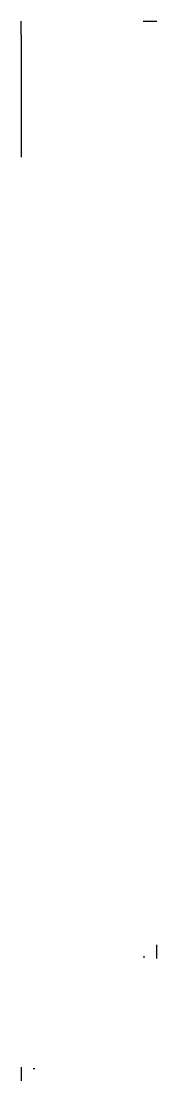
# Model space of a CAD drawing. Header units: inches. Extents: x 30.48 to 31.1, y 12.05 to 16.93.
import ezdxf

# ---------------------------------------------------------------- set-up
doc = ezdxf.new("R2010")
doc.units = ezdxf.units.IN
doc.header["$MEASUREMENT"] = 0

msp = doc.modelspace()

# ---------------------------------------------------------------- linework, layer by layer
for p, q in [((30.4751, 16.8671, 0.125), (30.4751, 16.9296, 0.125)), ((31.0376, 16.9296, 0.125), (31.1001, 16.9296, 0.125)), ((30.4751, 16.8671, 0.125), (30.4751, 16.3046, 0.125)), ((31.1001, 12.6171, 0.125), (31.1001, 12.6796, 0.125)), ((31.0376, 12.625, 0.125), (31.0454, 12.625, 0.125)), ((30.4751, 12.1171, 0.125), (30.4751, 12.0546, 0.125)), ((30.5376, 12.1093, 0.125), (30.5298, 12.1093, 0.125))]:
    msp.add_line(p, q)

doc.saveas('drawing.dxf')
